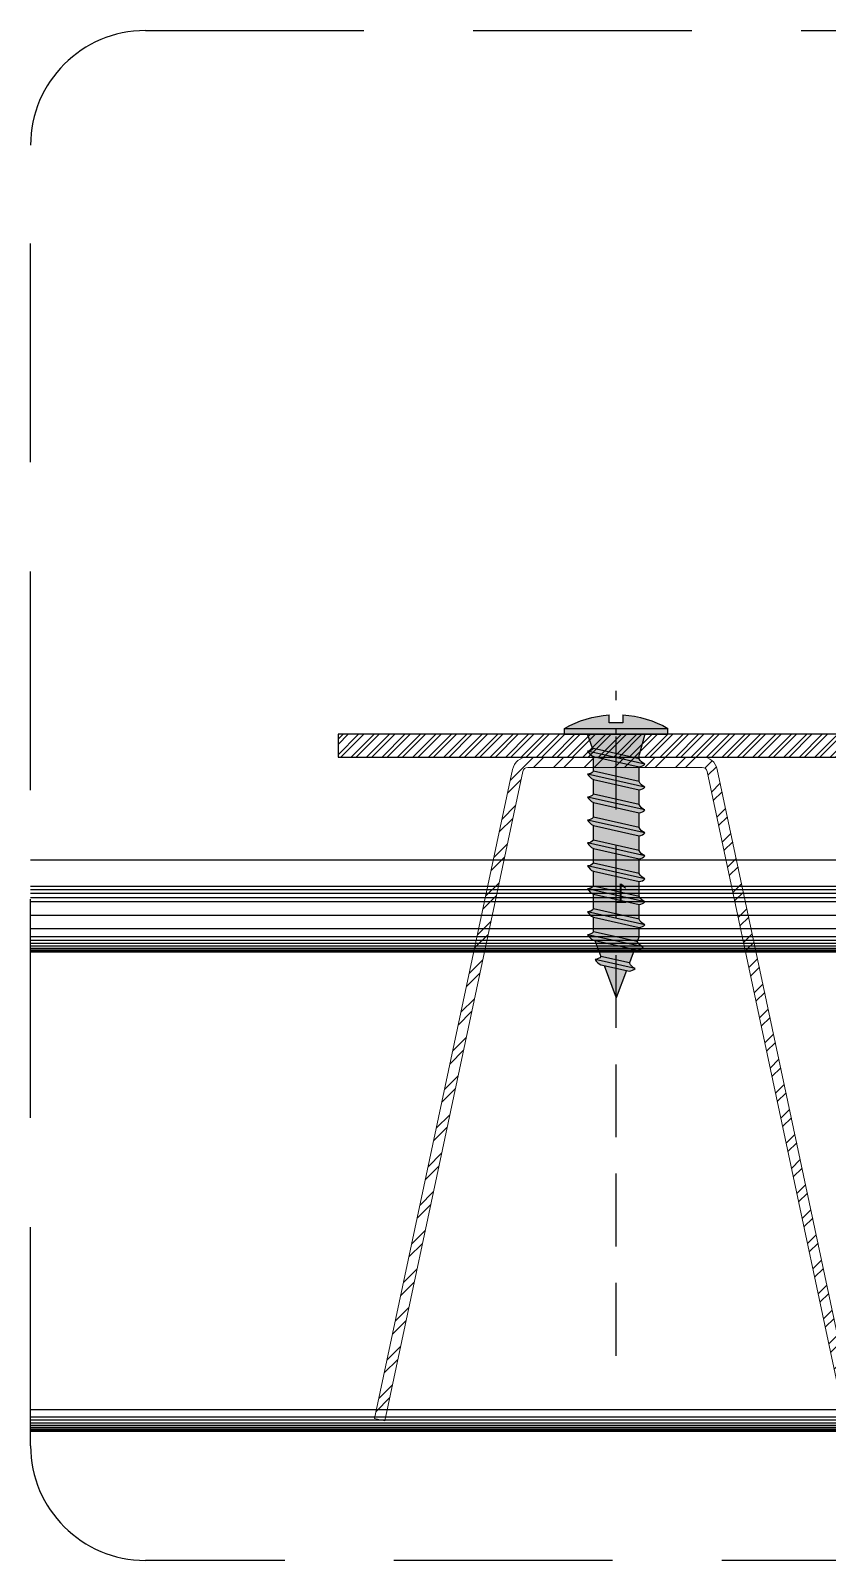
# Model space of a CAD drawing. Header units: millimetres. Extents: x -244126 to 368105, y -173968 to 259060.
# Drawn here: x -641.5 to -572, y -89.5 to 43.8 of the extents above; entities that cross this region are included whole.
import ezdxf
from ezdxf.xclip import XClip

# ---------------------------------------------------------------- set-up
doc = ezdxf.new("R2010")
doc.units = ezdxf.units.MM
doc.header["$MEASUREMENT"] = 0
doc.header["$XCLIPFRAME"] = 0
doc.linetypes.add('HIDDEN', pattern=[9.524999999999999, 6.35, -3.175])
for name, color, linetype in [('000 - H A T C H', 8, 'Continuous'), ('000 - SYMBOL CON', 1, 'Continuous'), ('001 - ASCESSORIES', 1, 'Continuous')]:
    doc.layers.add(name, color=color, linetype=linetype)
doc.styles.add('Cetury Gothic', font='GOTHIC.TTF')

# ---------------------------------------------------------------- blocks, each defined once
blk = doc.blocks.new('SCREW No.8 - 25.40mm.')
at = {"layer": '000 - H A T C H'}
h = blk.add_hatch(color=250, dxfattribs=at)
h.dxf.hatch_style = 1
edge = h.paths.add_edge_path()
edge.add_arc((0.001572131985994922, -0.003004541472591889), 0.00104645436818185, 294.1341226855835, 332.4587230169149)
edge.add_arc((0.002512814835426973, -0.002831812036674826), 0.0006567219107839141, 218.6596436729191, 268.88189727229064, ccw=False)
edge.add_line((0.002000000000407447, -0.00324206148889062), (0.001999999999952699, -0.001959526135578933))
edge.add_arc((0.001572131985994922, -0.001004541472184435), 0.00104645436818185, 294.1341226855835, 332.4587230169149)
edge.add_arc((0.002512814835426973, -0.0008318120360399986), 0.0006567219110112446, 225.6091470700266, 268.88189727267775, ccw=False)
edge.add_line((0.002053405502920207, -0.001301095248663849), (0.00250000000050931, -6.938893903907228e-18))
edge.add_line((0.00250000000050931, -6.938893903907228e-18), (0.004500000000007269, -6.938893903907228e-18))
edge.add_line((0.004500000000007269, -6.938893903907228e-18), (0.004500000000007269, 0.0004999999996471091))
edge.add_arc((-4.54754289780368e-13, -0.007337500000176085), 0.009037500000076724, 60.13716564062657, 86.01192822853085)
edge.add_line((0.0006285472118179244, 0.001678116154835152), (0.0006285472118179244, 0.0009934728495863965))
edge.add_line((0.0006285472118179244, 0.0009934728495863965), (-0.000564256135476178, 0.0009934728495863965))
edge.add_line((-0.000564256135476178, 0.0009934728495863965), (-0.000564256135476178, 0.001682368139881874))
edge.add_arc((-4.54754289780368e-13, -0.007337499999948711), 0.009037499999769851, 93.57958905786862, 119.8628343536553)
edge.add_line((-0.004500000000007283, 0.0005000000001018634), (-0.004500000000007283, 0))
edge.add_line((-0.004500000000007283, -6.938893903907228e-18), (-0.002500000000054577, -6.938893903907228e-18))
edge.add_line((-0.002500000000054577, -6.938893903907228e-18), (-0.001999999999952713, -0.001798302246243118))
edge.add_line((-0.001999999999952713, -0.001798302246243118), (-0.001999999999952713, -0.002141140745152377))
edge.add_arc((-0.002869498795917032, -0.001719220970699105), 0.0009664597520114843, 292.4775851523066, 334.1152605710679, ccw=False)
edge.add_arc((-0.001896586149541697, -0.002018123876268881), 0.0008468196992643867, 224.5560261849951, 262.9855147651136)
edge.add_line((-0.001999999999952713, -0.002858605392248144), (-0.001999999999952713, -0.004141140744650336))
edge.add_arc((-0.002869498795917032, -0.003719220970197064), 0.0009664597520114843, 292.4775851523066, 334.1152605710679, ccw=False)
edge.add_arc((-0.001896586149541697, -0.004018123875766839), 0.0008468196992643867, 224.5560261849951, 262.9855147651136)
edge.add_line((-0.001999999999952713, -0.004858605391746103), (-0.001999999999952713, -0.00614114074505779))
edge.add_arc((-0.002869498795917032, -0.005719220970604517), 0.0009664597520114843, 292.4775851523066, 334.1152605710679, ccw=False)
edge.add_arc((-0.001896586149541697, -0.006018123876174293), 0.0008468196992643867, 224.5560261849951, 262.9855147651136)
edge.add_line((-0.001999999999952713, -0.006858605392153556), (-0.001999999999952713, -0.008141140744555748))
edge.add_arc((-0.002869498795917032, -0.007719220970102476), 0.0009664597520114843, 292.4775851523066, 334.1152605710679, ccw=False)
edge.add_arc((-0.001896586149541697, -0.008018123875672252), 0.0008468196992643867, 224.5560261849951, 262.9855147651136)
edge.add_line((-0.001999999999952713, -0.008858605391651515), (-0.001999999999952713, -0.0101411407449632))
edge.add_arc((-0.002869498795917032, -0.00971922097050993), 0.0009664597520114843, 292.4775851523066, 334.1152605710679, ccw=False)
edge.add_arc((-0.001896586149541697, -0.01001812387607971), 0.0008468196992643867, 224.5560261849951, 262.9855147651136)
edge.add_line((-0.001999999999952713, -0.01085860539205897), (-0.001999999999952713, -0.01214114074491591))
edge.add_arc((-0.002869498795462284, -0.01171922097023526), 0.0009664597517016227, 292.4775851325489, 334.11526054717115, ccw=False)
edge.add_arc((-0.001896586149541697, -0.01201812387557766), 0.0008468196992643867, 224.5560261849951, 262.9855147651136)
edge.add_line((-0.001999999999952713, -0.01285860539155693), (-0.001999999999952713, -0.01414114074441387))
edge.add_arc((-0.002869498795917032, -0.0137192209699606), 0.0009664597520114843, 292.4775851523066, 334.1152605710679, ccw=False)
edge.add_arc((-0.001896586149541697, -0.01401812387553037), 0.0008468196992643867, 224.5560261849951, 262.9855147651136)
edge.add_line((-0.001999999999952713, -0.01485860539150963), (-0.001999999999952713, -0.01614114074482132))
edge.add_arc((-0.002869498795462284, -0.01571922097014068), 0.0009664597517016227, 292.4775851325489, 334.11526054717115, ccw=False)
edge.add_arc((-0.001896586149541697, -0.01601812387548308), 0.0008468196992643867, 224.5560261849951, 262.9855147651136)
edge.add_line((-0.001999999999952713, -0.01685860539146234), (-0.001999999999952713, -0.01762908327873448))
edge.add_line((-0.001999999999952713, -0.01762908327873448), (-0.001832542439842662, -0.01807878358317794))
edge.add_arc((-0.00270204123580698, -0.01765686380872467), 0.0009664597520114843, 292.4775851523066, 334.1152605710679, ccw=False)
edge.add_arc((-0.001729128589431646, -0.01795576671429445), 0.0008468196992643867, 224.5560261849951, 262.9855147651136)
edge.add_line((-0.001832542439842662, -0.01879624823027371), (-0.001585462785442367, -0.01874230570797409))
edge.add_line((-0.001585462785442367, -0.01874230570797409), (-0.001136817694259669, -0.01994712341797823))
edge.add_arc((-0.002006316490223987, -0.01952520364352495), 0.0009664597520114843, 292.4775851523066, 334.1152605710679, ccw=False)
edge.add_arc((-0.001033403843848653, -0.01982410654909473), 0.0008468196992643867, 224.5560261849951, 262.9855147651136)
edge.add_line((-0.001136817694259669, -0.02066458806507399), (-0.0008902856002350815, -0.02060917509220418))
edge.add_line((-0.0008902856002350815, -0.02060917509220418), (-6.938893903907228e-18, -0.02300000000013825))
edge.add_line((-6.938893903907228e-18, -0.02300000000013825), (0.001052930587320582, -0.02017239875135602))
edge.add_line((0.001052930587320582, -0.02017239875135602), (0.001344501272342306, -0.02010686246262595))
edge.add_arc((0.0009166332583845291, -0.01915187779923145), 0.00104645436818185, 294.1341226855835, 332.4587230169149)
edge.add_arc((0.00185731610781658, -0.01897914836331439), 0.0006567219107839141, 218.6596436729191, 268.88189727229064, ccw=False)
edge.add_line((0.001344501272797054, -0.01938939781553018), (0.001866062271801631, -0.01798876747034229))
edge.add_line((0.001866062271801631, -0.01798876747034229), (0.001999999999952699, -0.01795952613565533))
edge.add_arc((0.001572131985994922, -0.01700454147226083), 0.00104645436818185, 294.1341226855835, 332.4587230169149)
edge.add_arc((0.002512814835426973, -0.01683181203634377), 0.0006567219107839141, 218.6596436729191, 268.88189727229064, ccw=False)
edge.add_line((0.002000000000407447, -0.01724206148855956), (0.001999999999952699, -0.01595952613570262))
edge.add_arc((0.001572131985994922, -0.01500454147230813), 0.00104645436818185, 294.1341226855835, 332.4587230169149)
edge.add_arc((0.002512814835426973, -0.01483181203639106), 0.0006567219107839141, 218.6596436729191, 268.88189727229064, ccw=False)
edge.add_line((0.002000000000407447, -0.01524206148860686), (0.001999999999952699, -0.01395952613574992))
edge.add_arc((0.001572131985994922, -0.01300454147235542), 0.00104645436818185, 294.1341226855835, 332.4587230169149)
edge.add_arc((0.002512814835426973, -0.01283181203643836), 0.0006567219107839141, 218.6596436729191, 268.88189727229064, ccw=False)
edge.add_line((0.002000000000407447, -0.01324206148865415), (0.001999999999952699, -0.01195952613579721))
edge.add_arc((0.001572131985994922, -0.01100454147240271), 0.00104645436818185, 294.1341226855835, 332.4587230169149)
edge.add_arc((0.002512814835426973, -0.01083181203648565), 0.0006567219107839141, 218.6596436729191, 268.88189727229064, ccw=False)
edge.add_line((0.002000000000407447, -0.01124206148870145), (0.001999999999952699, -0.009959526135389758))
edge.add_arc((0.001572131985994922, -0.00900454147199526), 0.00104645436818185, 294.1341226855835, 332.4587230169149)
edge.add_arc((0.002512814835426973, -0.008831812036078197), 0.0006567219107839141, 218.6596436729191, 268.88189727229064, ccw=False)
edge.add_line((0.002000000000407447, -0.009242061488293991), (0.001999999999952699, -0.0079595261358918))
edge.add_arc((0.001572131985994922, -0.007004541472497301), 0.00104645436818185, 294.1341226855835, 332.4587230169149)
edge.add_arc((0.002512814835426973, -0.006831812036580238), 0.0006567219107839141, 218.6596436729191, 268.88189727229064, ccw=False)
edge.add_line((0.002000000000407447, -0.007242061488796032), (0.001999999999952699, -0.005959526135484346))
edge.add_arc((0.001572131985994922, -0.005004541472089848), 0.00104645436818185, 294.1341226855835, 332.4587230169149)
edge.add_arc((0.002512814835426973, -0.004831812036172785), 0.0006567219107839141, 218.6596436729191, 268.88189727229064, ccw=False)
edge.add_line((0.002000000000407447, -0.005242061488388579), (0.001999999999952699, -0.003959526135986387))
at = {"layer": '001 - ASCESSORIES', "color": 0}
for p, q in [((-0.000564256135476178, 0.001682368139881874), (-0.000564256135476178, 0.0009934728495863965)), ((0.0006285472118179244, 0.0009934728495863965), (0.0006285472118179244, 0.001678116154835152)), ((-0.004500000000007283, -6.938893903907228e-18), (-0.004500000000007283, 0.0005000000001018634)), ((0.004500000000007269, 0.0005000000001018634), (-0.004500000000007283, 0.0005000000001018634)), ((-0.000564256135476178, 0.0009934728495863965), (0.0006285472118179244, 0.0009934728495863965)), ((-6.938893903907228e-18, -6.938893903907228e-18), (-6.938893903907228e-18, 0.0005000000001018634)), ((0.004500000000007269, -6.938893903907228e-18), (0.004500000000007269, 0.0005000000001018634)), ((0.004500000000007269, -6.938893903907228e-18), (-0.004500000000007283, -6.938893903907228e-18)), ((-0.002500000000054577, -6.938893903907228e-18), (-0.001999999999952713, -0.001798302246243118)), ((0.002053405502920207, -0.001301095248891222), (0.002500000000054563, -6.938893903907228e-18)), ((-0.002500000000054577, -0.002612257975670225), (0.002500000000054563, -0.001488408905061085)), ((-0.001999999999952713, -0.002141140745152377), (-0.001999999999952713, -0.001798302246243118)), ((0.001999999999952699, -0.003242061487981125), (0.001999999999952699, -0.001959526135578933)), ((-0.002500000000054577, -0.004612257975168184), (0.002500000000054563, -0.003488408905468539)), ((-0.001999999999952713, -0.004141140744650336), (-0.001999999999952713, -0.002858605392248144)), ((0.001999999999952699, -0.005242061487479084), (0.001999999999952699, -0.003959526135986387)), ((-0.001999999999952713, -0.00614114074505779), (-0.001999999999952713, -0.004858605391746103)), ((-0.002500000000054577, -0.006612257975575637), (0.002500000000054563, -0.005488408904966498)), ((0.001999999999952699, -0.007242061487886538), (0.001999999999952699, -0.005959526135484346)), ((-0.002500000000054577, -0.008612257975073596), (0.002500000000054563, -0.007488408905373951)), ((-0.001999999999952713, -0.008141140744555748), (-0.001999999999952713, -0.006858605392153556)), ((0.001999999999952699, -0.009242061488293991), (0.001999999999952699, -0.0079595261358918)), ((-0.001999999999952713, -0.0101411407449632), (-0.001999999999952713, -0.008858605391651515)), ((-0.002500000000054577, -0.01061225797548105), (0.002500000000054563, -0.00948840890487191)), ((0.001999999999952699, -0.0112420614882467), (0.001999999999952699, -0.009959526135844506)), ((-0.002500000000054577, -0.01261225797497901), (0.002500000000054563, -0.01148840890527936)), ((-0.001999999999952713, -0.01214114074491591), (-0.001999999999952713, -0.01085860539160422)), ((0.001999999999952699, -0.0132420614881994), (0.001999999999952699, -0.01195952613579721)), ((-0.001999999999952713, -0.01414114074486861), (-0.001999999999952713, -0.01285860539155693)), ((-0.002500000000054577, -0.01461225797493172), (0.002500000000054563, -0.01348840890523207)), ((0.001999999999952699, -0.01524206148815211), (0.001999999999952699, -0.01395952613574992)), ((-0.002500000000054577, -0.01661225797488442), (0.002500000000054563, -0.01548840890518478)), ((-0.001999999999952713, -0.01614114074482132), (-0.001999999999952713, -0.01485860539150963)), ((0.001999999999952699, -0.01724206148810482), (0.001999999999952699, -0.01595952613570262)), ((-0.001999999999952713, -0.01762908327873448), (-0.001999999999952713, -0.01685860539146234)), ((-0.002332542439944525, -0.01854990081369579), (0.002500000000054563, -0.01748840890513748)), ((-0.001999999999952713, -0.01762908327873448), (-0.001832542439842662, -0.01807878358317794)), ((0.001866062271801631, -0.01798876747034229), (0.001344501272797054, -0.01938939781553018)), ((-0.001636817694361532, -0.02041824064849607), (0.00184450127244417, -0.0196357452321081)), ((-0.001585462785442367, -0.01874230570774672), (-0.001136817694259669, -0.01994712341797823)), ((-0.0008902856002350815, -0.02060917509220418), (-6.938893903907228e-18, -0.02300000000013825)), ((0.001052930587320582, -0.02017239875135602), (-6.938893903907228e-18, -0.02300000000013825))]:
    blk.add_line(p, q, dxfattribs=at)
for points in [[(-0.001999999999952713, -0.002141140745152377), (0.002000000000407447, -0.001242061488483166, 0.2227123084971428), (0.00250000000050931, -0.001488408905061085, -0.1687989538478069), (0.001999999999952699, -0.001959526135578933), (-0.001999999999952713, -0.002858605392248144, -0.1692696917056407), (-0.002500000000054577, -0.002612257975670225, 0.1837042771978037)], [(-0.001999999999952713, -0.004141140744650336), (0.002000000000407447, -0.00324206148889062, 0.2227123084971428), (0.00250000000050931, -0.003488408905468539, -0.1687989538478069), (0.001999999999952699, -0.003959526135986387), (-0.001999999999952713, -0.004858605391746103, -0.1692696917056407), (-0.002500000000054577, -0.004612257975168184, 0.1837042771978037)], [(-0.001999999999952713, -0.00614114074505779), (0.002000000000407447, -0.005242061488388579, 0.2227123084971428), (0.00250000000050931, -0.005488408904966498, -0.1687989538478069), (0.001999999999952699, -0.005959526135484346), (-0.001999999999952713, -0.006858605392153556, -0.1692696917056407), (-0.002500000000054577, -0.006612257975575637, 0.1837042771978037)], [(-0.001999999999952713, -0.008141140744555748), (0.002000000000407447, -0.007242061488796032, 0.2227123084971428), (0.00250000000050931, -0.007488408905373951, -0.1687989538478069), (0.001999999999952699, -0.0079595261358918), (-0.001999999999952713, -0.008858605391651515, -0.1692696917056407), (-0.002500000000054577, -0.008612257975073596, 0.1837042771978037)], [(-0.001999999999952713, -0.0101411407449632), (0.002000000000407447, -0.009242061488293991, 0.2227123084971428), (0.00250000000050931, -0.00948840890487191, -0.1687989538478069), (0.001999999999952699, -0.009959526135389758), (-0.001999999999952713, -0.01085860539205897, -0.1692696917056407), (-0.002500000000054577, -0.01061225797548105, 0.1837042771978037)], [(-0.001999999999952713, -0.01214114074446116), (0.002000000000407447, -0.01124206148870145, 0.2227123084971428), (0.00250000000050931, -0.01148840890527936, -0.1687989538478069), (0.001999999999952699, -0.01195952613579721), (-0.001999999999952713, -0.01285860539155693, -0.1692696917056407), (-0.002500000000054577, -0.01261225797497901, 0.1837042771978037)], [(-0.001999999999952713, -0.01414114074441387), (0.002000000000407447, -0.01324206148865415, 0.2227123084971428), (0.00250000000050931, -0.01348840890523207, -0.1687989538478069), (0.001999999999952699, -0.01395952613574992), (-0.001999999999952713, -0.01485860539150963, -0.1692696917056407), (-0.002500000000054577, -0.01461225797493172, 0.1837042771978037)], [(-0.001999999999952713, -0.01614114074436657), (0.002000000000407447, -0.01524206148860686, 0.2227123084971428), (0.00250000000050931, -0.01548840890518478, -0.1687989538478069), (0.001999999999952699, -0.01595952613570262), (-0.001999999999952713, -0.01685860539146234, -0.1692696917056407), (-0.002500000000054577, -0.01661225797488442, 0.1837042771978037)], [(-0.001832542439842662, -0.01807878358317794), (0.002000000000407447, -0.01724206148855956, 0.2227123084971428), (0.00250000000050931, -0.01748840890513748, -0.1687989538478069), (0.001999999999952699, -0.01795952613565533), (-0.001832542439842662, -0.01879624823027371, -0.1692696917056407), (-0.002332542439944525, -0.01854990081369579, 0.1837042771978037)], [(-0.001136817694259669, -0.01994712341797823), (0.001344501272797054, -0.01938939781553018, 0.2227123084971428), (0.001844501272898917, -0.0196357452321081, -0.1687989538478069), (0.001344501272342306, -0.02010686246262595), (-0.001136817694259669, -0.02066458806507399, -0.1692696917056407), (-0.001636817694361532, -0.02041824064849607, 0.1837042771978037)]]:
    blk.add_lwpolyline(points, format="xyb", close=True, dxfattribs=at)
for start, end in [(93.57958906065036, 119.8628343567549), (60.13716564345505, 86.01192823129443)]:
    blk.add_arc((-6.938893903907228e-18, -0.007337500000176085), 0.009037499999938388, start, end, dxfattribs=at)
at = {"layer": 'Defpoints', "color": 250, "linetype": 'HIDDEN', "ltscale": 0.001}
blk.add_line((-6.938893903907228e-18, -0.05418453891507358), (-6.938893903907228e-18, 0.003769262627057617), dxfattribs=at)
at = {"layer": 'Defpoints', "color": 2, "insert": (-0.0004200231551294634, -0.01303499230198214), "char_height": 0.001, "width": 0.05968444922580751, "attachment_point": 2, "style": 'Cetury Gothic'}
blk.add_mtext('\\A1;{\\H1.68x;\\C150;1\\H0.59542x; }', dxfattribs=at)
blk = doc.blocks.new('*U491')
at = {"layer": '001 - ASCESSORIES', "color": 0, "xscale": 1000, "yscale": 1000, "zscale": 1000}
blk.add_blockref('SCREW No.8 - 25.40mm.', (2.273736754432321e-10, 1.4210854715202e-14), dxfattribs=at)
blk = doc.blocks.new('*U954')
at = {"layer": '000 - H A T C H'}
h = blk.add_hatch(dxfattribs=at)
h.set_pattern_fill('ANSI32', color=256, scale=0.1)
h.set_pattern_definition([(45, (0, 0), (-0.6735192090801867, 0.6735192090801867), []), (45, (0.4490130000000001, 0), (-0.6735192090801867, 0.6735192090801867), [])])
edge = h.paths.add_edge_path()
edge.add_line((0, 1.5), (0, 50))
edge.add_line((0, 50), (-2, 50))
edge.add_line((-2, 50), (-2, 2))
edge.add_line((-2, 2), (-50, 2))
edge.add_line((-50, 2), (-50, 0))
edge.add_line((-50, 0), (-1.5, 0))
edge.add_arc((-1.500000003356063, 1.500000003356063), 1.5, 270, 360)
blk.add_point((0, 0))
at = {"layer": '001 - ASCESSORIES', "color": 0, "linetype": 'ByBlock'}
for points in [[(-2, 50), (-2, 2), (-50, 2), (-50, 0), (-1.5, 0)], [(0, 1.5), (0, 50), (-2, 50)]]:
    blk.add_lwpolyline(points, dxfattribs=at)
blk.add_lwpolyline([(-1.500000003356063, 3.356063205117721e-09, 0.4142135623730951), (-3.356063205117721e-09, 1.500000003356063)], format="xyb", dxfattribs=at)
blk = doc.blocks.new('000 - ASSCESSORIES_FAMELINE_AL.C-CARRIER_FOR_70Z_CUT_VIEW')
at = {"layer": '000 - H A T C H'}
h = blk.add_hatch(dxfattribs=at)
h.set_pattern_fill('ANSI32', color=8, scale=5, angle=180)
h.set_pattern_definition([(225, (54313.89231964308, 62869.96660829977), (1.325825214724776, -1.325825214724777), []), (225, (54313.00843616808, 62869.96660829977), (1.325825214724776, -1.325825214724777), [])])
edge = h.paths.add_edge_path()
edge.add_line((0.8999999999941792, -1.102182119225489e-16), (0.9000000000014543, -7.600020187936025))
edge.add_arc((1.350000000002456, -7.600020187939147), 0.4500000000010018, 179.9999999996025, 257.9999999988209)
edge.add_line((1.256439739125198, -8.040186608268414), (57.84229818835593, -20.06788211937965))
edge.add_line((57.84229818835593, -20.06788211937965), (57.65517766662379, -20.94821496004443))
edge.add_line((57.65517766662379, -20.94821496004443), (1.069319217393058, -8.920519448925916))
edge.add_arc((1.350000000002622, -7.600020187933785), 1.350000000002623, 180.0000000000951, 257.9999999997812, ccw=False)
edge.add_line((-9.307340396611118e-16, -7.600020187936025), (0, 0))
edge.add_line((0, 0), (9.307340396611118e-16, 7.600020187936025))
edge.add_arc((1.350000000002624, 7.600020187933785), 1.350000000002623, 102.00000000021879, 179.9999999999049, ccw=False)
edge.add_line((1.069319217393059, 8.920519448925916), (57.65517766662379, 20.94821496004442))
edge.add_line((57.65517766662379, 20.94821496004442), (57.84229818835593, 20.06788211937964))
edge.add_line((57.84229818835593, 20.06788211937964), (1.256439739125199, 8.040186608268414))
edge.add_arc((1.350000000002458, 7.600020187939147), 0.4500000000010018, 102.0000000011791, 180.0000000003975)
edge.add_line((0.9000000000014561, 7.600020187936025), (0.8999999999941792, 0))
at = {"layer": '001 - ASCESSORIES', "color": 0, "linetype": 'Continuous', "lineweight": 15}
blk.add_lwpolyline([(0.8999999999941792, -1.102182119225489e-16), (0.9000000000014543, -7.600020187936025, 0.3541185725268599), (1.256439739125198, -8.040186608268414), (57.84229818835593, -20.06788211937965), (57.65517766662379, -20.94821496004443), (1.069319217393057, -8.920519448925916, -0.3541185725291565), (-9.307340396611118e-16, -7.600020187936025), (0, 0), (9.307340396611118e-16, 7.600020187936025, -0.3541185725291565), (1.069319217393059, 8.920519448925916), (57.65517766662379, 20.94821496004442), (57.84229818835593, 20.06788211937964), (1.2564397391252, 8.040186608268414, 0.3541185725268599), (0.9000000000014561, 7.600020187936025)], format="xyb", close=True, dxfattribs=at)
blk = doc.blocks.new('*U1722')
at = {"color": 8}
for p, q in [((245.3766046391102, -2.75000000000739), (245.3766046391102, -597.2499999999782)), ((245.4363549888512, -2.75000000000739), (245.4363549888512, -597.2499999999782)), ((245.5352753437182, -2.75000000000739), (245.5352753437182, -597.2499999999782)), ((245.6723773242047, -2.75000000000739), (245.6723773242047, -597.2499999999782)), ((245.8462910526578, -2.75000000000739), (245.8462910526578, -597.2499999999782)), ((246.0552788405839, -2.75000000000739), (246.0552788405839, -597.2499999999782)), ((246.297252551085, -2.75000000000739), (246.297252551085, -597.2499999999782)), ((246.5697944628337, -2.75000000000739), (246.5697944628337, -597.2499999999782)), ((247.1954120767477, -2.75000000000739), (247.1954120767477, -597.2499999999782)), ((287.0940900218775, -2.75000000000739), (287.0940900218774, -597.2499999999782)), ((287.1589287543168, -2.75000000000739), (287.1589287543167, -597.2499999999782)), ((287.2696212765077, -2.75000000000739), (287.2696212765076, -597.2499999999782)), ((287.4246372782945, -2.75000000000739), (287.4246372782945, -597.2499999999782)), ((287.6218336830352, -2.75000000000739), (287.6218336830352, -597.2499999999782)), ((287.8584842753189, -2.75000000000739), (287.8584842753189, -597.2499999999782)), ((288.1313173905728, -2.75000000000739), (288.1313173905727, -597.2499999999782)), ((288.4365611454341, -2.75000000000739), (288.436561145434, -597.2499999999782)), ((289.1270110158148, -2.75000000000739), (289.1270110158147, -597.2499999999782)), ((290.288969299414, -2.75000000000739), (290.288969299414, -597.2499999999782)), ((291.4739463223596, -2.75000000000739), (291.4739463223595, -597.2499999999782)), ((291.8485352013286, -2.75000000000739), (291.8485352013286, -597.2499999999782)), ((292.2041446529183, -2.75000000000739), (292.2041446529183, -597.2499999999782)), ((292.5358584213391, -2.75000000000739), (292.535858421339, -597.2499999999782)), ((292.8390906056229, -2.75000000000739), (292.8390906056229, -597.2499999999782))]:
    blk.add_line(p, q, dxfattribs=at)
at = {"color": 3}
blk.add_lwpolyline([(295.1066213002195, -597.2499999999782), (245.3566213002196, -597.2499999999782), (245.3566213002196, -2.75000000000739), (295.1066213002196, -2.75000000000739)], close=True, dxfattribs=at)
at = {"layer": '001 - ASCESSORIES', "rotation": 180}
blk.add_blockref('000 - ASSCESSORIES_FAMELINE_AL.C-CARRIER_FOR_70Z_CUT_VIEW', (304.1066213002196, -51.1189124878365), dxfattribs=at)

msp = doc.modelspace()

# ---------------------------------------------------------------- block references
at = {"layer": '001 - ASCESSORIES', "color": 2}
msp.add_blockref('*U954', (-564.6660851006964, -19.48311804109835), dxfattribs=at)
at = {"layer": '001 - ASCESSORIES', "color": 1, "xscale": -1}
msp.add_blockref('*U491', (-590.4160851040433, -17.48311804109835), dxfattribs=at)

# ---------------------------------------------------------------- next in the draw order: block references
at = {"color": 7}
ref = msp.add_blockref('*U1722', (-539.4160851040506, -323.5897393413179), dxfattribs=dict(at, xscale=-1, rotation=270))
XClip(ref).set_block_clipping_path([(367.4286058443613, -92.04717532206996), (367.4286058443613, 91.54717532207724), (357.4286058443613, 101.54717532207724), (244.08457368441304, 101.54717532207724), (234.08457368441304, 91.54717532207724), (234.08457368441304, -92.04717532206996), (244.08457368441304, -102.04717532206996), (357.4286058443613, -102.04717532206996)])

# ---------------------------------------------------------------- next in the draw order: linework, layer by layer
at = {"layer": '000 - SYMBOL CON', "color": 2, "linetype": 'HIDDEN', "ltscale": 3}
msp.add_lwpolyline([(-631.4632604261278, 43.83886650303612), (-447.8689097819733, 43.83886650303612, -0.414213562373095), (-437.8689097819733, 33.83886650303612), (-437.8689097819733, -79.50516565691214, -0.414213562373095), (-447.8689097819733, -89.50516565691214), (-631.4632604261278, -89.50516565691214, -0.414213562373095), (-641.4632604261278, -79.50516565691214), (-641.4632604261278, 33.83886650303612, -0.414213562373095)], format="xyb", close=True, dxfattribs=at)

doc.saveas('drawing.dxf')
